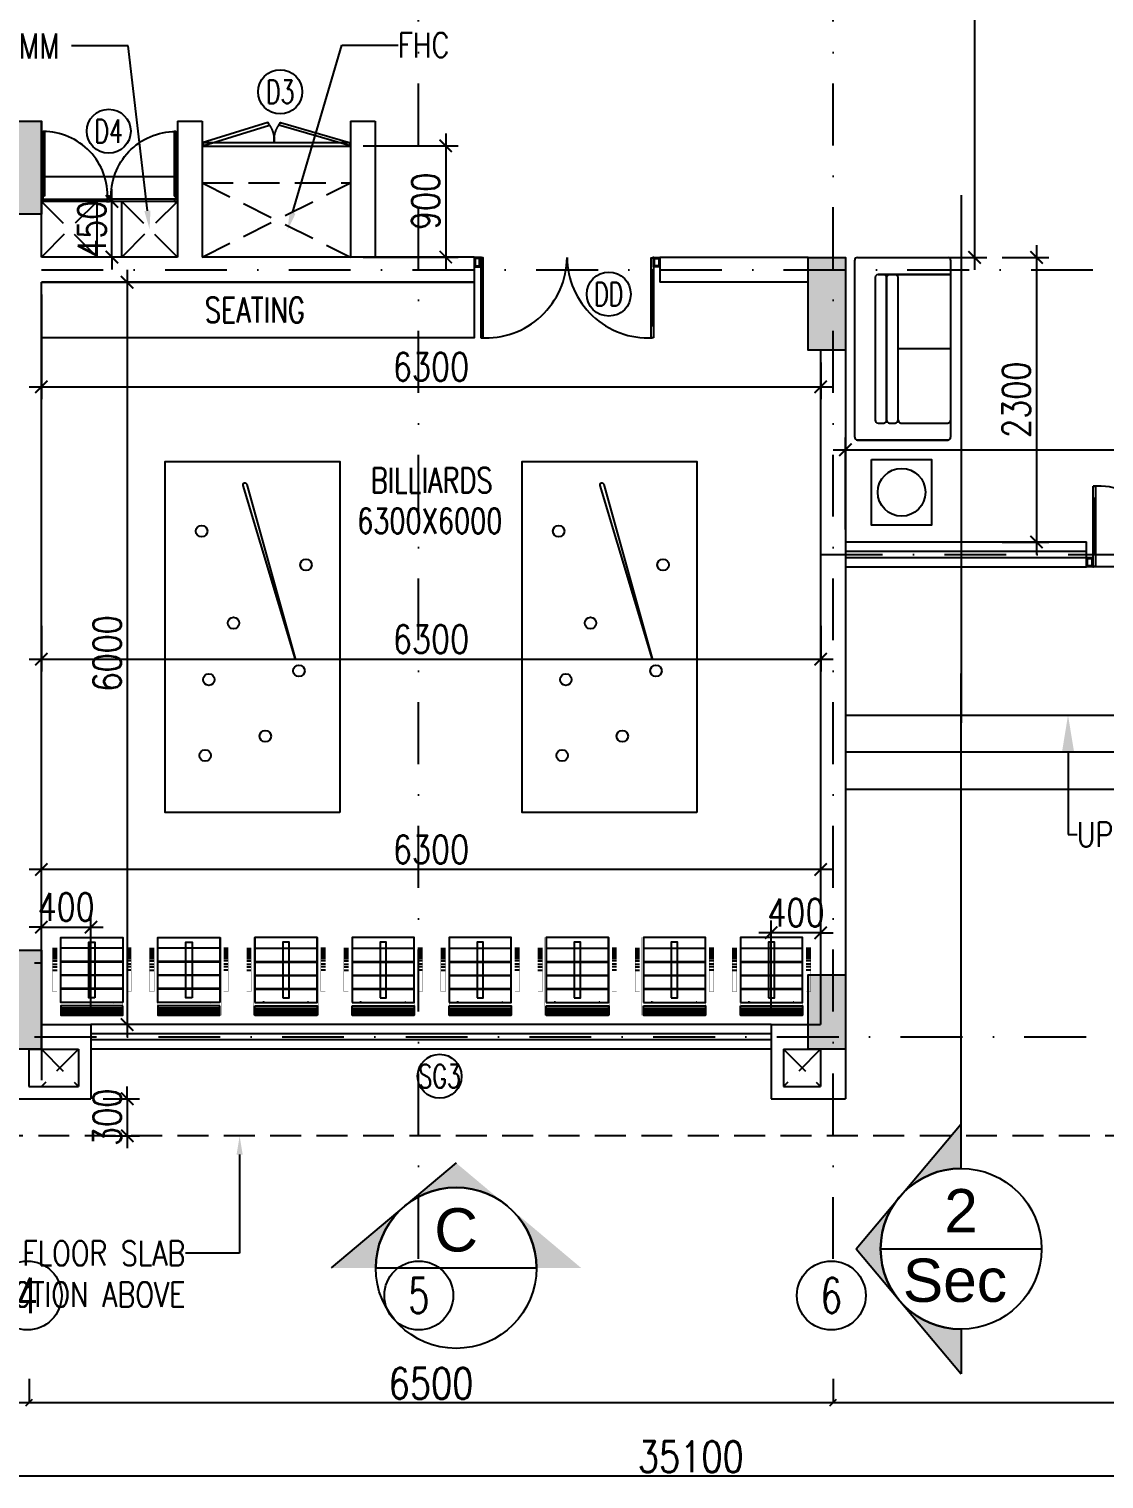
# Model space of a CAD drawing. Extents: x -32840 to 422982, y 280745 to 888746.
# Drawn here: x 225991 to 234682, y 435207 to 446926 of the extents above; entities that cross this region are included whole.
import ezdxf
from ezdxf import colors
from ezdxf.entities.mleader import LeaderData, LeaderLine
from ezdxf.enums import TextEntityAlignment as Align
from ezdxf.math import Vec2, Vec3

# ---------------------------------------------------------------- set-up
doc = ezdxf.new("R2010")
doc.units = 0
doc.header["$LTSCALE"] = 1000
doc.header["$PDMODE"] = 3
for name, pattern in [('BLDG A9 to A3 - GROUND CORE-20190731$0$HIDDEN', [9.525, 6.35, -3.175]), ('CONTINOUS', [0]), ('DASHDOT', [1, 0.5, -0.25, 0, -0.25]), ('HIDDEN', [0.375, 0.25, -0.125]), ('HIDDEN2', [0.1875, 0.125, -0.0625])]:
    doc.linetypes.add(name, pattern=pattern)
doc.layers.get('Defpoints').update_dxf_attribs({"linetype": 'HIDDEN'})
for name, color, linetype in [('A-Chejja', 5, 'HIDDEN'), ('a-dim', 3, 'Continuous'), ('A-DOOR', 1, 'Continuous'), ('A-duct', 1, 'Continuous'), ('A-Duct Above', 20, 'HIDDEN2'), ('A-FL-Drop', 3, 'Continuous'), ('A-GRID', 31, 'DASHDOT'), ('A-GRID NO', 40, 'CONTINOUS'), ('A-RD', 6, 'Continuous'), ('A-STAIR', 2, 'Continuous'), ('A-Tag LVl', 2, 'Continuous'), ('A-TAG-DW', 2, 'Continuous'), ('A-TXT', 6, 'Continuous'), ('A-WALL', 7, 'CONTINOUS'), ('a-win', 1, 'Continuous'), ('BLDG A9 to A3 - GROUND CORE-20190731$0$A-DOOR', 8, 'Continuous'), ('BLDG A9 to A3 - GROUND CORE-20190731$0$A-RSP ELEVATION', 8, 'Continuous'), ('DOOR', 8, 'Continuous'), ('FURN', 11, 'Continuous'), ('S-RCWALL', 10, 'Continuous'), ('S-RCWALL HATCH', 165, 'Continuous')]:
    doc.layers.add(name, color=color, linetype=linetype)
doc.layers.add('A-Dim grid', color=3, linetype='Continuous', transparency=0.5)
doc.layers.add('A-FUR', color=33, linetype='Continuous', plot=False, transparency=0.5)
doc.styles.add('Arial', font='arial.ttf')
doc.styles.add('ROMANS', font='romans.shx', dxfattribs={"width": 0.8})
doc.dimstyles.new('A-Dim Grid', dxfattribs={"dimscale": 100, "dimtxt": 2.5, "dimasz": 0.5, "dimexe": 0, "dimexo": 0, "dimgap": 0.3, "dimtad": 1, "dimdec": 0, "dimlfac": -0.01, "dimzin": 3, "dimdsep": 46, "dimtxsty": 'ROMANS', "dimblk": 'OBLIQUE', "dimcen": 5, "dimclrd": 256, "dimclre": 8, "dimclrt": 4, "dimadec": 0, "dimazin": 0, "dimtfac": 1, "dimtdec": 0, "dimtix": 1, "dimtmove": 1, "dimatfit": 3, "dimfxl": 1, "dimfrac": 2, "dimtolj": 1, "dimtzin": 3, "dimlwd": -1, "dimarcsym": 0})
doc.dimstyles.new('dim-1', dxfattribs={"dimscale": 100, "dimtxt": 2.25, "dimasz": 1, "dimexe": 1, "dimexo": 1, "dimgap": 0.5, "dimtad": 1, "dimdec": 0, "dimzin": 3, "dimdsep": 46, "dimtxsty": 'ROMANS', "dimblk": 'ARCHTICK', "dimcen": 0.0625, "dimdle": 1, "dimclrd": 256, "dimclre": 256, "dimclrt": 6, "dimadec": 0, "dimazin": 0, "dimtfac": 1, "dimtdec": 0, "dimtix": 1, "dimtmove": 1, "dimatfit": 3, "dimfxl": 1, "dimfrac": 2, "dimtolj": 1, "dimtzin": 3, "dimarcsym": 0})

# ---------------------------------------------------------------- blocks, each defined once
blk = doc.blocks.new('A$C8ed856d9')
at = {"layer": 'FURN'}
blk.add_lwpolyline([(0, 0), (0, 1414), (2836, 1414), (2836, 0)], close=True, dxfattribs=at)
at = {"layer": 'FURN', "elevation": 0}
blk.add_lwpolyline([(2652, 753), (1245, 361), (2644, 783, -1.021794), (2653, 753)], format="xyb", dxfattribs=at)
at = {"layer": 'FURN'}
for centre in [(460, 1089), (1074, 1060), (2274, 1118), (1531, 860), (617, 603), (1145, 331), (2002, 274)]:
    blk.add_circle(centre, 46.5, dxfattribs=at)
blk = doc.blocks.new('RD')
at = {"style": 'ROMANS', "width": 0.75}
for tag, p in [('RT', (10.24, 14.08)), ('SZ', (10.24, 2.74))]:
    blk.add_attdef(tag, text='', height=9, dxfattribs=at).set_placement(p, align=Align.CENTER)
blk = doc.blocks.new('A$C3a6e2320')
at = {"layer": 'FURN'}
for p, q in [((570, 628), (68, 628)), ((570, 626), (68, 626)), ((570, 623), (68, 623)), ((570, 616), (68, 616)), ((570, 605), (68, 605)), ((570, 589), (68, 589)), ((570, 572), (68, 572)), ((570, 419), (68, 419)), ((570, 414), (68, 414)), ((1, 266), (38, 266)), ((1, 238), (38, 238)), ((570, 310), (68, 310)), ((570, 305), (68, 305)), ((637, 266), (600, 266)), ((637, 238), (600, 238)), ((1, 217), (38, 217)), ((1, 191), (38, 191)), ((1, 171), (38, 171)), ((1, 155), (38, 155)), ((1, 140), (38, 140)), ((1, 125), (38, 125)), ((570, 200), (68, 200)), ((570, 195), (68, 195)), ((637, 217), (600, 217)), ((637, 191), (600, 191)), ((637, 171), (600, 171)), ((637, 155), (600, 155)), ((637, 140), (600, 140)), ((637, 125), (600, 125)), ((1, 114), (38, 114)), ((1, 106), (38, 106)), ((1, 99), (38, 99)), ((1, 95), (38, 95)), ((1, 92), (38, 92)), ((1, 90), (38, 90)), ((637, 114), (600, 114)), ((637, 106), (600, 106)), ((637, 99), (600, 99)), ((637, 95), (600, 95)), ((637, 92), (600, 92)), ((637, 90), (600, 90))]:
    blk.add_line(p, q, dxfattribs=at)
for points, const_width in [([(56, 1), (68, 1), (68, 630), (56, 630)], 1), ([(582, 1), (582, 630), (570, 630), (570, 1)], 1), ([(1, 88), (38, 88), (38, 438), (1, 438)], 1.5), ([(38, 413), (56, 413), (56, 401), (38, 401)], 0.5), ([(600, 413), (582, 413), (582, 401), (600, 401)], 0.5), ([(637, 88), (600, 88), (600, 438), (637, 438)], 1.5), ([(38, 113), (56, 113), (56, 126), (38, 126)], 0.5), ([(600, 113), (582, 113), (582, 126), (600, 126)], 0.5)]:
    blk.add_lwpolyline(points, close=True, dxfattribs=dict(at, const_width=const_width))
for points in [[(570, 555), (68, 555), (68, 630), (570, 630)], [(570, 526), (68, 526), (68, 1), (570, 1)], [(344, 488), (294, 488), (294, 38), (344, 38)]]:
    blk.add_lwpolyline(points, close=True, dxfattribs=at)
for points in [[(138, 525, -0.015936), (144, 526)], [(494, 526, -0.007067), (507, 525)]]:
    blk.add_lwpolyline(points, format="xyb", dxfattribs=at)
blk.add_lwpolyline([(570, 89), (68, 89)], dxfattribs=at)
blk = doc.blocks.new('1500 DOUBLE GLAZING')
for p, q in [((71, 550), (52, 550)), ((1429, 550), (1448, 550)), ((52, 102), (71, 102)), ((1448, 102), (1429, 102))]:
    blk.add_line(p, q)
at = {"color": 8}
for p, q in [((61, 102), (61, 550)), ((1438, 102), (1438, 550))]:
    blk.add_line(p, q, dxfattribs=at)
for points in [[(52, 650), (71, 650), (71, 2), (52, 2)], [(1448, 650), (1429, 650), (1429, 2), (1448, 2)], [(0, 75), (50, 75), (50, 0), (0, 0)], [(8, 67), (42, 67), (42, 8), (8, 8)], [(1500, 75), (1450, 75), (1450, 0), (1500, 0)], [(1492, 67), (1458, 67), (1458, 8), (1492, 8)]]:
    blk.add_lwpolyline(points, close=True)
for centre in [(52, 0), (1448, 0)]:
    blk.add_circle(centre, 2.5)
for centre, radius, start, end in [((92, -7), 658, 0.6017, 93.477), ((1407, -6), 657, 87.2266, 179.4782)]:
    blk.add_arc(centre, radius, start, end, dxfattribs=at)
at = {"layer": 'A-FL-Drop'}
blk.add_line((1500, 0), (0, 0), dxfattribs=at)
blk = doc.blocks.new('A$C2213c290')
for p, q in [((103, 698), (103, 679)), ((550, 679), (550, 698)), ((103, -698), (103, -679)), ((550, -679), (550, -698))]:
    blk.add_line(p, q)
at = {"color": 8}
for p, q in [((103, 689), (550, 689)), ((103, -689), (550, -689))]:
    blk.add_line(p, q, dxfattribs=at)
for points in [[(75, 750), (75, 700), (0, 700), (0, 750)], [(67, 742), (67, 708), (8, 708), (8, 742)], [(650, 698), (650, 679), (3, 679), (3, 698)], [(75, -750), (75, -700), (0, -700), (0, -750)], [(650, -698), (650, -679), (3, -679), (3, -698)], [(67, -742), (67, -708), (8, -708), (8, -742)]]:
    blk.add_lwpolyline(points, close=True)
for centre in [(0, 698), (0, -697)]:
    blk.add_circle(centre, 2.5)
for centre, radius, start, end in [((-6, 657), 657, 270.5218, 2.7734), ((-7, -658), 658, 356.523, 89.3983)]:
    blk.add_arc(centre, radius, start, end, dxfattribs=at)
blk = doc.blocks.new('TAG-DOOR-WINOW')
blk.add_circle((0, 0), 2.37)
at = {"color": 6, "style": 'ROMANS', "width": 0.7}
blk.add_attdef('DW', text='', height=2.5, dxfattribs=at).set_placement((0, 0), align=Align.MIDDLE_CENTER)
blk = doc.blocks.new('TAG-SEC')
blk.add_line((-6.5, 0), (6.5, 0))
blk.add_circle((0, 0), 6.5)
at = {"color": 6, "style": 'Arial'}
blk.add_attdef('88', text='', height=3.5, dxfattribs=at).set_placement((0, 3.08), align=Align.MIDDLE_CENTER)
at = {"color": 6, "style": 'ROMANS', "width": 0.708488}
blk.add_attdef('X8-X-8888', text='', height=1.75, dxfattribs=at).set_placement((-5.58, -2.55), (5.58, -2.55), align=Align.FIT)
blk = doc.blocks.new('TAG-SEC-ARROW')
h = blk.add_hatch(color=256)
h.paths.add_polyline_path([(-10.11, 0), (-6.5, 0, -0.2206), (-4.2, 4.96)])
h.paths.add_polyline_path([(0, 8.49), (-4.16, 5, -0.175251), (0, 6.5, -0.175251), (4.16, 5)])
h.paths.add_polyline_path([(4.2, 4.96, -0.2206), (6.5, 0), (10.11, 0)])
for p, q in [((0, 8.49), (-10.11, 0)), ((0, 8.49), (10.11, 0)), ((-6.5, 0), (-10.11, 0)), ((6.5, 0), (46.5, 0))]:
    blk.add_line(p, q)
blk.add_arc((0, 0), 6.5, 0, 180)
blk = doc.blocks.new('A$Ce1edbb18')
at = {"layer": 'A-Tag LVl'}
h = blk.add_hatch(color=256, dxfattribs=at)
h.paths.add_polyline_path([(14742, -15568), (15103, -15568, -0.2206), (15333, -15071)])
h.paths.add_polyline_path([(15753, -14719), (15337, -15068, -0.175251), (15753, -14918, -0.175251), (16169, -15068)])
h.paths.add_polyline_path([(16173, -15071, -0.2206), (16403, -15568), (16764, -15568)])
blk.add_line((15753, -14719), (14742, -15568), dxfattribs=at)
blk.add_arc((15753, -15568), 650, 0, 180, dxfattribs=at)
at = {"layer": 'A-Tag LVl', "xscale": 100.0000000000005, "yscale": 100.0000000000005, "zscale": 100.0000000000005, "rotation": 90}
blk.add_blockref('TAG-SEC-ARROW', (19835, -15413), dxfattribs=at)
at = {"layer": 'A-Tag LVl'}
ref = blk.add_blockref('TAG-SEC', (19835, -15413), dxfattribs=dict(at, xscale=100, yscale=100, zscale=100))
ref.add_attrib('88', '2', dxfattribs={"layer": '0', "color": 6, "height": 350, "style": 'Arial'}).set_placement((19835, -15105), align=Align.MIDDLE_CENTER)
ref.add_attrib('X8-X-8888', 'Sec', dxfattribs={"layer": '0', "color": 6, "height": 350, "rotation": 360, "style": 'Arial'}).set_placement((19786, -15667), align=Align.MIDDLE_CENTER)
at = {"layer": 'A-Tag LVl', "xscale": 100, "yscale": 100, "zscale": 100}
blk.add_blockref('TAG-SEC', (15753, -15568), dxfattribs=at).add_auto_attribs({'88': 'C'})
blk = doc.blocks.new('_ArchTick')
at = {"color": 0, "linetype": 'ByBlock', "const_width": 0.15}
blk.add_lwpolyline([(-0.5, -0.5), (0.5, 0.5)], dxfattribs=at)
blk = doc.blocks.new('*D2494')
at = {"layer": 'a-dim', "lineweight": -2, "transparency": 16777216}
for p, q in [((234136, 445180), (234136, 442680)), ((233858, 445080), (234236, 445080)), ((233858, 442780), (234236, 442780))]:
    blk.add_line(p, q, dxfattribs=at)
at = {"layer": 'Defpoints', "color": 0, "transparency": 16777216}
for p in [(233758, 445080), (233758, 442780), (234136, 442780)]:
    blk.add_point(p, dxfattribs=at)
at = {"layer": 'a-dim', "lineweight": -2, "transparency": 16777216, "xscale": 100, "yscale": 100, "zscale": 100}
for p, rotation in [((234136, 445080), 90), ((234136, 442780), 270)]:
    blk.add_blockref('_ArchTick', p, dxfattribs=dict(at, rotation=rotation))
at = {"layer": 'a-dim', "color": 6, "transparency": 16777216, "insert": (233973, 443930), "char_height": 225, "attachment_point": 5, "rotation": 90, "style": 'ROMANS'}
blk.add_mtext('\\A1;2300', dxfattribs=at)
blk = doc.blocks.new('*D2495')
at = {"layer": 'a-dim', "lineweight": -2, "transparency": 16777216}
for p, q in [((232591, 442880), (232591, 443626)), ((238391, 442880), (238391, 443626)), ((232491, 443526), (238491, 443526))]:
    blk.add_line(p, q, dxfattribs=at)
at = {"layer": 'Defpoints', "color": 0, "transparency": 16777216}
for p in [(238391, 443526), (232591, 442780), (238391, 442780)]:
    blk.add_point(p, dxfattribs=at)
at = {"layer": 'a-dim', "lineweight": -2, "transparency": 16777216, "xscale": 100, "yscale": 100, "zscale": 100, "rotation": 180}
blk.add_blockref('_ArchTick', (232591, 443526), dxfattribs=at)
at = {"layer": 'a-dim', "lineweight": -2, "transparency": 16777216, "xscale": 100, "yscale": 100, "zscale": 100}
blk.add_blockref('_ArchTick', (238391, 443526), dxfattribs=at)
at = {"layer": 'a-dim', "color": 6, "transparency": 16777216, "insert": (235491, 443688), "char_height": 225, "attachment_point": 5, "style": 'ROMANS'}
blk.add_mtext('\\A1;5800', dxfattribs=at)
blk = doc.blocks.new('*D2497')
at = {"layer": 'a-dim', "lineweight": -2, "transparency": 16777216}
for p, q in [((232641, 450980), (233735, 450980)), ((233635, 451080), (233635, 444980)), ((232691, 445080), (233735, 445080))]:
    blk.add_line(p, q, dxfattribs=at)
at = {"layer": 'Defpoints', "color": 0, "transparency": 16777216}
for p in [(232541, 450980), (232591, 445080), (233635, 445080)]:
    blk.add_point(p, dxfattribs=at)
at = {"layer": 'a-dim', "lineweight": -2, "transparency": 16777216, "xscale": 100, "yscale": 100, "zscale": 100}
for p, rotation in [((233635, 450980), 90), ((233635, 445080), 270)]:
    blk.add_blockref('_ArchTick', p, dxfattribs=dict(at, rotation=rotation))
at = {"layer": 'a-dim', "color": 6, "transparency": 16777216, "insert": (233472, 448030), "char_height": 225, "attachment_point": 5, "rotation": 90, "style": 'ROMANS'}
blk.add_mtext('\\A1;5900', dxfattribs=at)
blk = doc.blocks.new('*D2498')
at = {"layer": 'a-dim', "lineweight": -2, "transparency": 16777216}
for p, q in [((227346, 444880), (226684, 444880)), ((226784, 444980), (226784, 438780)), ((230146, 438880), (226684, 438880))]:
    blk.add_line(p, q, dxfattribs=at)
at = {"layer": 'Defpoints', "color": 0, "transparency": 16777216}
for p in [(227446, 444880), (226784, 438880), (230246, 438880)]:
    blk.add_point(p, dxfattribs=at)
at = {"layer": 'a-dim', "lineweight": -2, "transparency": 16777216, "xscale": 100, "yscale": 100, "zscale": 100}
for p, rotation in [((226784, 444880), 90), ((226784, 438880), 270)]:
    blk.add_blockref('_ArchTick', p, dxfattribs=dict(at, rotation=rotation))
at = {"layer": 'a-dim', "color": 6, "transparency": 16777216, "insert": (226622, 441880), "char_height": 225, "attachment_point": 5, "rotation": 90, "style": 'ROMANS'}
blk.add_mtext('\\A1;6000', dxfattribs=at)
blk = doc.blocks.new('*D2499')
at = {"layer": 'a-dim', "lineweight": -2, "transparency": 16777216}
for p, q in [((226091, 438980), (226091, 440233)), ((232391, 438980), (232391, 440233)), ((232491, 440133), (225991, 440133))]:
    blk.add_line(p, q, dxfattribs=at)
at = {"layer": 'Defpoints', "color": 0, "transparency": 16777216}
for p in [(226091, 440133), (226091, 438880), (232391, 438880)]:
    blk.add_point(p, dxfattribs=at)
at = {"layer": 'a-dim', "lineweight": -2, "transparency": 16777216, "xscale": 100, "yscale": 100, "zscale": 100, "rotation": 180}
blk.add_blockref('_ArchTick', (226091, 440133), dxfattribs=at)
at = {"layer": 'a-dim', "lineweight": -2, "transparency": 16777216, "xscale": 100, "yscale": 100, "zscale": 100}
blk.add_blockref('_ArchTick', (232391, 440133), dxfattribs=at)
at = {"layer": 'a-dim', "color": 6, "transparency": 16777216, "insert": (229241, 440295), "char_height": 225, "attachment_point": 5, "style": 'ROMANS'}
blk.add_mtext('\\A1;6300', dxfattribs=at)
blk = doc.blocks.new('*D2500')
at = {"layer": 'a-dim', "lineweight": -2, "transparency": 16777216}
for p, q in [((226091, 438980), (226091, 439767)), ((226491, 438980), (226491, 439767)), ((226091, 439667), (225991, 439667)), ((226091, 439667), (226491, 439667)), ((226491, 439667), (226591, 439667))]:
    blk.add_line(p, q, dxfattribs=at)
at = {"layer": 'Defpoints', "color": 0, "transparency": 16777216}
for p in [(226491, 439667), (226091, 438880), (226491, 438880)]:
    blk.add_point(p, dxfattribs=at)
at = {"layer": 'a-dim', "lineweight": -2, "transparency": 16777216, "xscale": 100, "yscale": 100, "zscale": 100}
blk.add_blockref('_ArchTick', (226091, 439667), dxfattribs=at)
at = {"layer": 'a-dim', "lineweight": -2, "transparency": 16777216, "xscale": 100, "yscale": 100, "zscale": 100, "rotation": 180}
blk.add_blockref('_ArchTick', (226491, 439667), dxfattribs=at)
at = {"layer": 'a-dim', "color": 6, "transparency": 16777216, "insert": (226291, 439830), "char_height": 225, "attachment_point": 5, "style": 'ROMANS'}
blk.add_mtext('\\A1;400', dxfattribs=at)
blk = doc.blocks.new('*D2501')
at = {"layer": 'a-dim', "lineweight": -2, "transparency": 16777216}
for p, q in [((231991, 439622), (231891, 439622)), ((231991, 438980), (231991, 439722)), ((232391, 439622), (231991, 439622)), ((232391, 438980), (232391, 439722)), ((232391, 439622), (232491, 439622))]:
    blk.add_line(p, q, dxfattribs=at)
at = {"layer": 'Defpoints', "color": 0, "transparency": 16777216}
for p in [(231991, 439622), (231991, 438880), (232391, 438880)]:
    blk.add_point(p, dxfattribs=at)
at = {"layer": 'a-dim', "lineweight": -2, "transparency": 16777216, "xscale": 100, "yscale": 100, "zscale": 100}
blk.add_blockref('_ArchTick', (231991, 439622), dxfattribs=at)
at = {"layer": 'a-dim', "lineweight": -2, "transparency": 16777216, "xscale": 100, "yscale": 100, "zscale": 100, "rotation": 180}
blk.add_blockref('_ArchTick', (232391, 439622), dxfattribs=at)
at = {"layer": 'a-dim', "color": 6, "transparency": 16777216, "insert": (232191, 439784), "char_height": 225, "attachment_point": 5, "style": 'ROMANS'}
blk.add_mtext('\\A1;400', dxfattribs=at)
blk = doc.blocks.new('*D2516')
at = {"layer": 'a-dim', "lineweight": -2, "transparency": 16777216}
for p, q in [((226091, 444780), (226091, 443934)), ((232391, 444230), (232391, 443934)), ((225991, 444034), (232491, 444034))]:
    blk.add_line(p, q, dxfattribs=at)
at = {"layer": 'Defpoints', "color": 0, "transparency": 16777216}
for p in [(226091, 444880), (232391, 444330), (232391, 444034)]:
    blk.add_point(p, dxfattribs=at)
at = {"layer": 'a-dim', "lineweight": -2, "transparency": 16777216, "xscale": 100, "yscale": 100, "zscale": 100, "rotation": 180}
blk.add_blockref('_ArchTick', (226091, 444034), dxfattribs=at)
at = {"layer": 'a-dim', "lineweight": -2, "transparency": 16777216, "xscale": 100, "yscale": 100, "zscale": 100}
blk.add_blockref('_ArchTick', (232391, 444034), dxfattribs=at)
at = {"layer": 'a-dim', "color": 6, "transparency": 16777216, "insert": (229241, 444196), "char_height": 225, "attachment_point": 5, "style": 'ROMANS'}
blk.add_mtext('\\A1;6300', dxfattribs=at)
blk = doc.blocks.new('sofa')
for p, q in [((-0.72, -0.715), (-0.72, 0.715)), ((-0.697, 0.739), (0.032, 0.739)), ((-0.697, 0.739), (0.037, 0.739)), ((0.055, 0.715), (0.055, -0.715)), ((0.055, 0.715), (0.055, 0.6)), ((0.055, 0.6), (-0.531, 0.6)), ((-0.531, 0.6), (0.055, 0.6)), ((-0.485, 0.6), (-0.531, 0.6)), ((-0.393, 0.6), (-0.439, 0.6)), ((-0.554, 0.577), (-0.554, -0.577)), ((-0.554, 0.577), (-0.554, -0.577)), ((-0.462, -0.577), (-0.462, 0.577)), ((-0.462, 0.577), (-0.462, -0.577)), ((-0.369, -0.577), (-0.369, 0.577)), ((0.055, 0), (-0.369, 0)), ((0.055, -0.577), (0.055, -0.715)), ((-0.531, -0.6), (-0.485, -0.6)), ((-0.531, -0.6), (-0.485, -0.6)), ((-0.439, -0.6), (-0.393, -0.6)), ((-0.439, -0.6), (-0.393, -0.6)), ((-0.346, -0.6), (0.032, -0.6)), ((0.032, -0.739), (-0.697, -0.739)), ((-0.697, -0.739), (0.032, -0.739))]:
    blk.add_line(p, q)
for centre, start, end in [((-0.697, 0.715), 90, 180), ((0.032, 0.715), 360, 90), ((-0.531, 0.577), 90, 180), ((-0.531, 0.577), 90, 180), ((-0.485, 0.577), 360, 90), ((-0.439, 0.577), 90, 180), ((-0.393, 0.577), 360, 90), ((-0.531, -0.577), 180, 270), ((-0.531, -0.577), 180, 270), ((-0.485, -0.577), 270, 360), ((-0.485, -0.577), 270, 360), ((-0.439, -0.577), 180, 270), ((-0.439, -0.577), 180, 270), ((-0.393, -0.577), 270, 360), ((-0.393, -0.577), 270, 360), ((-0.346, -0.577), 180, 270), ((0.032, -0.577), 270, 360), ((-0.697, -0.715), 180, 270), ((0.032, -0.715), 270, 360)]:
    blk.add_arc(centre, 0.0231, start, end)
blk = doc.blocks.new('900 SINGLE 1')
for points in [[(43, 71), (23, 71), (23, 924), (43, 924)], [(37, 29), (37, 0), (0, 0), (0, 71), (19, 71), (19, 29)], [(863, 29), (863, 0), (900, 0), (900, 71), (881, 71), (881, 29)]]:
    blk.add_lwpolyline(points, close=True)
at = {"color": 8}
blk.add_arc((23, 71), 854, 357.1964, 90, dxfattribs=at)
at = {"layer": 'A-FL-Drop'}
blk.add_line((19, 29), (881, 29), dxfattribs=at)
blk = doc.blocks.new('*D2674')
at = {"layer": 'a-dim', "lineweight": -2, "transparency": 16777216}
for p, q in [((226661, 445533), (226661, 445633)), ((227091, 445533), (226561, 445533)), ((226661, 445083), (226661, 445533)), ((227091, 445083), (226561, 445083)), ((226661, 445083), (226661, 444983))]:
    blk.add_line(p, q, dxfattribs=at)
at = {"layer": 'Defpoints', "color": 0, "transparency": 16777216}
for p in [(226661, 445533), (227191, 445533), (227191, 445083)]:
    blk.add_point(p, dxfattribs=at)
at = {"layer": 'a-dim', "lineweight": -2, "transparency": 16777216, "xscale": 100, "yscale": 100, "zscale": 100}
for p, rotation in [((226661, 445533), 270), ((226661, 445083), 90)]:
    blk.add_blockref('_ArchTick', p, dxfattribs=dict(at, rotation=rotation))
at = {"layer": 'a-dim', "color": 6, "transparency": 16777216, "insert": (226499, 445308), "char_height": 225, "attachment_point": 5, "rotation": 90, "style": 'ROMANS'}
blk.add_mtext('\\A1;450', dxfattribs=at)
blk = doc.blocks.new('_Oblique')
at = {"color": 0, "linetype": 'ByBlock', "lineweight": -2}
blk.add_line((-0.5, -0.5), (0.5, 0.5), dxfattribs=at)
at = {"color": 0, "linetype": 'ByBlock'}
blk.add_line((-0.5, -0.5), (0.5, 0.5), dxfattribs=at)
blk = doc.blocks.new('*D2660')
at = {"layer": 'A-Dim grid', "color": 8, "lineweight": -2, "transparency": 16777216}
for p, q in [((222791, 436016), (222791, 435824)), ((225991, 436016), (225991, 435824))]:
    blk.add_line(p, q, dxfattribs=at)
at = {"layer": 'A-Dim grid', "transparency": 16777216}
blk.add_line((222791, 435824), (225991, 435824), dxfattribs=at)
at = {"layer": 'Defpoints', "color": 0, "transparency": 16777216}
for p in [(222791, 436016), (225991, 436016), (225991, 435824)]:
    blk.add_point(p, dxfattribs=at)
at = {"layer": 'A-Dim grid', "transparency": 16777216, "xscale": 50, "yscale": 50, "zscale": 50, "rotation": 180}
blk.add_blockref('_Oblique', (222791, 435824), dxfattribs=at)
at = {"layer": 'A-Dim grid', "transparency": 16777216, "xscale": 50, "yscale": 50, "zscale": 50}
blk.add_blockref('_Oblique', (225991, 435824), dxfattribs=at)
at = {"layer": 'A-Dim grid', "color": 4, "transparency": 16777216, "insert": (224391, 435979), "char_height": 250, "attachment_point": 5, "style": 'ROMANS'}
blk.add_mtext('\\A1;3200', dxfattribs=at)
blk = doc.blocks.new('*D2661')
at = {"layer": 'A-Dim grid', "color": 8, "lineweight": -2, "transparency": 16777216}
for p, q in [((225991, 436016), (225991, 435824)), ((232491, 436016), (232491, 435824))]:
    blk.add_line(p, q, dxfattribs=at)
at = {"layer": 'A-Dim grid', "transparency": 16777216}
blk.add_line((225991, 435824), (232491, 435824), dxfattribs=at)
at = {"layer": 'Defpoints', "color": 0, "transparency": 16777216}
for p in [(225991, 436016), (232491, 436016), (232491, 435824)]:
    blk.add_point(p, dxfattribs=at)
at = {"layer": 'A-Dim grid', "transparency": 16777216, "xscale": 50, "yscale": 50, "zscale": 50, "rotation": 180}
blk.add_blockref('_Oblique', (225991, 435824), dxfattribs=at)
at = {"layer": 'A-Dim grid', "transparency": 16777216, "xscale": 50, "yscale": 50, "zscale": 50}
blk.add_blockref('_Oblique', (232491, 435824), dxfattribs=at)
at = {"layer": 'A-Dim grid', "color": 4, "transparency": 16777216, "insert": (229241, 435979), "char_height": 250, "attachment_point": 5, "style": 'ROMANS'}
blk.add_mtext('\\A1;6500', dxfattribs=at)
blk = doc.blocks.new('*D2662')
at = {"layer": 'A-Dim grid', "color": 8, "lineweight": -2, "transparency": 16777216}
for p, q in [((232491, 436016), (232491, 435824)), ((238491, 436016), (238491, 435824))]:
    blk.add_line(p, q, dxfattribs=at)
at = {"layer": 'A-Dim grid', "transparency": 16777216}
blk.add_line((232491, 435824), (238491, 435824), dxfattribs=at)
at = {"layer": 'Defpoints', "color": 0, "transparency": 16777216}
for p in [(232491, 436016), (238491, 436016), (238491, 435824)]:
    blk.add_point(p, dxfattribs=at)
at = {"layer": 'A-Dim grid', "transparency": 16777216, "xscale": 50, "yscale": 50, "zscale": 50, "rotation": 180}
blk.add_blockref('_Oblique', (232491, 435824), dxfattribs=at)
at = {"layer": 'A-Dim grid', "transparency": 16777216, "xscale": 50, "yscale": 50, "zscale": 50}
blk.add_blockref('_Oblique', (238491, 435824), dxfattribs=at)
at = {"layer": 'A-Dim grid', "color": 4, "transparency": 16777216, "insert": (235491, 435979), "char_height": 250, "attachment_point": 5, "style": 'ROMANS'}
blk.add_mtext('\\A1;6000', dxfattribs=at)
blk = doc.blocks.new('*D2664')
at = {"layer": 'A-Dim grid', "color": 8, "lineweight": -2, "transparency": 16777216}
for p, q in [((213791, 435896), (213791, 435232)), ((248891, 435896), (248891, 435232))]:
    blk.add_line(p, q, dxfattribs=at)
at = {"layer": 'A-Dim grid', "transparency": 16777216}
blk.add_line((213791, 435232), (248891, 435232), dxfattribs=at)
at = {"layer": 'Defpoints', "color": 0, "transparency": 16777216}
for p in [(213791, 435896), (248891, 435896), (248891, 435232)]:
    blk.add_point(p, dxfattribs=at)
at = {"layer": 'A-Dim grid', "transparency": 16777216, "xscale": 50, "yscale": 50, "zscale": 50, "rotation": 180}
blk.add_blockref('_Oblique', (213791, 435232), dxfattribs=at)
at = {"layer": 'A-Dim grid', "transparency": 16777216, "xscale": 50, "yscale": 50, "zscale": 50}
blk.add_blockref('_Oblique', (248891, 435232), dxfattribs=at)
at = {"layer": 'A-Dim grid', "color": 4, "transparency": 16777216, "insert": (231341, 435387), "char_height": 250, "attachment_point": 5, "style": 'ROMANS'}
blk.add_mtext('\\A1;35100', dxfattribs=at)
blk = doc.blocks.new('*D2671')
at = {"layer": 'a-dim', "lineweight": -2, "transparency": 16777216}
for p, q in [((229360, 446082), (229360, 444983)), ((228691, 445982), (229460, 445982)), ((228691, 445083), (229460, 445083))]:
    blk.add_line(p, q, dxfattribs=at)
at = {"layer": 'Defpoints', "color": 0, "transparency": 16777216}
for p in [(228591, 445982), (228591, 445083), (229360, 445083)]:
    blk.add_point(p, dxfattribs=at)
at = {"layer": 'a-dim', "lineweight": -2, "transparency": 16777216, "xscale": 100, "yscale": 100, "zscale": 100}
for p, rotation in [((229360, 445982), 90), ((229360, 445083), 270)]:
    blk.add_blockref('_ArchTick', p, dxfattribs=dict(at, rotation=rotation))
at = {"layer": 'a-dim', "color": 6, "transparency": 16777216, "insert": (229198, 445533), "char_height": 225, "attachment_point": 5, "rotation": 90, "style": 'ROMANS'}
blk.add_mtext('\\A1;900', dxfattribs=at)
blk = doc.blocks.new('*D2722')
at = {"layer": 'a-dim', "lineweight": -2, "transparency": 16777216}
for p, q in [((226785, 438280), (226785, 438380)), ((226591, 438280), (226885, 438280)), ((226785, 438280), (226785, 437980)), ((226591, 437980), (226885, 437980)), ((226785, 437980), (226785, 437880))]:
    blk.add_line(p, q, dxfattribs=at)
at = {"layer": 'Defpoints', "color": 0, "transparency": 16777216}
for p in [(226491, 438280), (226491, 437980), (226785, 437980)]:
    blk.add_point(p, dxfattribs=at)
at = {"layer": 'a-dim', "lineweight": -2, "transparency": 16777216, "xscale": 100, "yscale": 100, "zscale": 100}
for p, rotation in [((226785, 438280), 270), ((226785, 437980), 90)]:
    blk.add_blockref('_ArchTick', p, dxfattribs=dict(at, rotation=rotation))
at = {"layer": 'a-dim', "color": 6, "transparency": 16777216, "insert": (226622, 438130), "char_height": 225, "attachment_point": 5, "rotation": 90, "style": 'ROMANS'}
blk.add_mtext('\\A1;300', dxfattribs=at)
blk = doc.blocks.new('*D2429')
at = {"lineweight": -2, "transparency": 16777216}
for p, q in [((226091, 442102), (226091, 441733)), ((232391, 442102), (232391, 441733)), ((225991, 441833), (232491, 441833))]:
    blk.add_line(p, q, dxfattribs=at)
at = {"layer": 'Defpoints', "color": 0, "transparency": 16777216}
for p in [(226091, 442202), (232391, 442202), (232391, 441833)]:
    blk.add_point(p, dxfattribs=at)
at = {"lineweight": -2, "transparency": 16777216, "xscale": 100, "yscale": 100, "zscale": 100, "rotation": 180}
blk.add_blockref('_ArchTick', (226091, 441833), dxfattribs=at)
at = {"lineweight": -2, "transparency": 16777216, "xscale": 100, "yscale": 100, "zscale": 100}
blk.add_blockref('_ArchTick', (232391, 441833), dxfattribs=at)
at = {"color": 6, "transparency": 16777216, "insert": (229241, 441995), "char_height": 225, "attachment_point": 5, "style": 'ROMANS'}
blk.add_mtext('\\A1;6300', dxfattribs=at)
blk = doc.blocks.new('zw$4534')
at = {"layer": 'BLDG A9 to A3 - GROUND CORE-20190731$0$A-DOOR', "linetype": 'Continuous', "ltscale": 5}
for points in [[(-414.4, -17.4), (-405.9, -2.2), (-39, -117.1), (-47.5, -132.3)], [(414.4, -17.4), (405.9, -2.2), (14, -117.1), (22.5, -132.3)]]:
    blk.add_lwpolyline(points, close=True, dxfattribs=at)
at = {"layer": 'BLDG A9 to A3 - GROUND CORE-20190731$0$A-RSP ELEVATION', "linetype": 'BLDG A9 to A3 - GROUND CORE-20190731$0$HIDDEN', "ltscale": 0.2}
blk.add_lwpolyline([(-414.4, -17.4), (-414.4, 0), (414.4, 0), (414.4, -17.4)], close=True, dxfattribs=at)
for centre, start, end in [((-166.3, -29.9), 325.59083, 4.63959), ((141.3, -29.9), 175.36041, 214.40917)]:
    blk.add_arc(centre, 154.3, start, end, dxfattribs=at)
blk = doc.blocks.new('Tag-Stair-No')
blk.add_circle((0, 0), 1.369)
at = {"color": 6, "style": 'ROMANS', "width": 0.7}
blk.add_attdef('SN', text='', height=1.4, dxfattribs=at).set_placement((0, -0.003), align=Align.MIDDLE)
blk = doc.blocks.new('GR')
at = {"layer": 'A-GRID'}
for p, q in [((231718, 436985), (231718, 465812)), ((235068, 436985), (235068, 465812)), ((228668, 444980), (256876, 444980)), ((234968, 442680), (256876, 442680)), ((213612, 439380), (228668, 439380)), ((213612, 438780), (256876, 438780))]:
    blk.add_line(p, q, dxfattribs=at)
at = {"layer": 'A-GRID NO', "xscale": 203.2, "yscale": 203.2, "zscale": 203.2}
for p, values in [((228554, 436690), {'SN': '4'}), ((231719, 436690), {'SN': '5'}), ((235054, 436690), {'SN': '6'})]:
    blk.add_blockref('Tag-Stair-No', p, dxfattribs=at).add_auto_attribs(values)
blk = doc.blocks.new('A$C9cf7992f')
at = {"layer": 'S-RCWALL HATCH'}
for points in [[(12100, -6300), (12400, -6300), (12400, -7050), (12100, -7050)], [(18600, -7400), (18900, -7400), (18900, -8150), (18600, -8150)], [(12400, -13000), (12100, -13000), (12100, -13800), (12400, -13800)], [(18900, -13800), (18600, -13800), (18600, -13200), (18900, -13200)]]:
    blk.add_hatch(color=253, dxfattribs=at).paths.add_polyline_path(points)
at = {"layer": 'S-RCWALL'}
for points in [[(12100, -6300), (12400, -6300), (12400, -7050), (12100, -7050)], [(18600, -7400), (18900, -7400), (18900, -8150), (18600, -8150)], [(12100, -13000), (12400, -13000), (12400, -13800), (12100, -13800)], [(18900, -13800), (18600, -13800), (18600, -13200), (18900, -13200)]]:
    blk.add_lwpolyline(points, close=True, dxfattribs=at)

msp = doc.modelspace()

# ---------------------------------------------------------------- linework, layer by layer
at = {"layer": 'A-Chejja'}
msp.add_lwpolyline([(240191.3, 441280.4), (240191.3, 437980.4), (225490.6, 437980.4), (225490.6, 438180.4), (213690.6, 438180.4), (213690.6, 439430.4)], dxfattribs=at)
at = {"layer": 'A-duct', "ltscale": 2}
for p, q in [((227190.6, 445732.7), (226090.6, 445732.7)), ((227190.6, 445532.7), (226090.6, 445532.7)), ((226540.6, 445082.7), (226540.6, 445532.7)), ((226740.6, 445082.7), (226740.6, 445532.7))]:
    msp.add_line(p, q, dxfattribs=at)
at = {"layer": 'A-Duct Above', "ltscale": 2}
for p, q in [((227390.6, 445682.7), (228590.6, 445682.7)), ((227390.6, 445682.7), (228590.6, 445082.7)), ((227390.6, 445082.7), (228590.6, 445682.7)), ((226540.6, 445532.7), (226090.6, 445532.7)), ((226540.6, 445532.7), (226090.6, 445082.7)), ((226090.6, 445532.7), (226540.6, 445082.7)), ((227190.6, 445532.7), (226740.6, 445532.7)), ((226740.6, 445532.7), (227190.6, 445082.7)), ((227190.6, 445532.7), (226740.6, 445082.7)), ((226390.6, 438680.4), (226090.6, 438380.4)), ((226090.6, 438680.4), (226390.6, 438380.4)), ((226090.6, 438680.4), (226090.6, 438380.4)), ((232090.6, 438680.4), (232390.6, 438380.4)), ((232390.6, 438680.4), (232090.6, 438380.4))]:
    msp.add_line(p, q, dxfattribs=at)
at = {"layer": 'A-FUR'}
msp.add_lwpolyline([(226090.6, 444880.4), (229590.6, 444880.4), (229590.6, 444430.4), (226090.6, 444430.4)], close=True, dxfattribs=at)
at = {"layer": 'A-FUR', "linetype": 'Continuous'}
msp.add_lwpolyline([(232802.1, 443447.9), (233287.8, 443447.9), (233287.8, 442916), (232802.1, 442916)], close=True, dxfattribs=at)
msp.add_circle((233044.9, 443181.9), 192.9, dxfattribs=at)
at = {"layer": 'A-STAIR'}
for p, q in [((232590.6, 441380.4), (238591.3, 441380.4)), ((236490.5, 441080.4), (232590.6, 441080.4)), ((236490.5, 440780.4), (232590.6, 440780.4))]:
    msp.add_line(p, q, dxfattribs=at)
at = {"layer": 'A-Tag LVl', "ltscale": 25}
msp.add_line((233525.7, 445583.7), (233525.7, 441318.5), dxfattribs=at)
at = {"layer": 'A-WALL'}
for p, q in [((226090.6, 445082.7), (226090.6, 446180.4)), ((227190.6, 446180.4), (227190.6, 445082.7)), ((227190.6, 446180.4), (227390.6, 446180.4)), ((227390.6, 446180.4), (227390.6, 445082.7)), ((228590.6, 446180.4), (228590.6, 445082.7)), ((228590.6, 446180.4), (228790.6, 446180.4)), ((228790.6, 446180.4), (228790.6, 445082.7)), ((227390.6, 445980.4), (228590.6, 445980.4)), ((227190.6, 445082.7), (226090.6, 445082.7)), ((229590.6, 445082.7), (227390.6, 445082.7)), ((229590.6, 445082.7), (229590.6, 444880.4)), ((232290.6, 445080.4), (231090.6, 445080.4)), ((231090.6, 445080.4), (231090.6, 444880.4)), ((226090.6, 438680.4), (226090.6, 444880.4)), ((229590.6, 444880.4), (226090.6, 444880.4)), ((232290.6, 444880.4), (231090.6, 444880.4)), ((232390.6, 444330.4), (232390.6, 438880.4)), ((232590.6, 444330.4), (232590.6, 438280.4)), ((226090.6, 438880.4), (226490.6, 438880.4)), ((226490.6, 438880.4), (226490.6, 438280.4)), ((231990.6, 438880.4), (231990.6, 438280.4)), ((231990.6, 438880.4), (232390.6, 438880.4)), ((225990.6, 438680.4), (225990.6, 438380.4)), ((225990.6, 438680.4), (226090.6, 438680.4)), ((226090.6, 438680.4), (226390.6, 438680.4)), ((226390.6, 438680.4), (226390.6, 438380.4)), ((232090.6, 438680.4), (232090.6, 438380.4)), ((232090.6, 438680.4), (232390.6, 438680.4)), ((232390.6, 438680.4), (232390.6, 438380.4)), ((225990.6, 438380.4), (226390.6, 438380.4)), ((232090.6, 438380.4), (232390.6, 438380.4)), ((225790.6, 438280.4), (226490.6, 438280.4)), ((231990.6, 438280.4), (232590.6, 438280.4))]:
    msp.add_line(p, q, dxfattribs=at)
at = {"layer": 'a-win'}
for p, q in [((232590.6, 442780.4), (234540.6, 442780.4)), ((234540.6, 442580.4), (234540.6, 442780.4)), ((232590.6, 442705.4), (234540.6, 442705.4)), ((232590.6, 442655.4), (234540.6, 442655.4)), ((232590.6, 442580.4), (234540.6, 442580.4)), ((231990.6, 438880.4), (226490.6, 438880.4)), ((231990.6, 438805.4), (226490.6, 438805.4)), ((231990.6, 438755.4), (226490.6, 438755.4)), ((231990.6, 438680.4), (226490.6, 438680.4))]:
    msp.add_line(p, q, dxfattribs=at)

# ---------------------------------------------------------------- block references
msp.add_blockref('A$Ce1edbb18', (213690.6, 452480.4))
at = {"layer": 'A-DOOR', "yscale": 0.6111111111271883, "zscale": 0.6111111111271883}
for p, xscale in [((226090.6, 445532.7), 0.6111111111271883), ((227190.6, 445532.7), -0.6111111111271883)]:
    msp.add_blockref('900 SINGLE 1', p, dxfattribs=dict(at, xscale=xscale))
at = {"layer": 'A-DOOR', "rotation": 270}
msp.add_blockref('A$C2213c290', (230340.6, 445080.4), dxfattribs=at)
at = {"layer": 'A-DOOR'}
msp.add_blockref('1500 DOUBLE GLAZING', (234540.6, 442580.4), dxfattribs=at)
at = {"layer": 'A-FUR', "linetype": 'Continuous', "xscale": 1000, "yscale": 1000, "zscale": 1000}
msp.add_blockref('sofa', (233386.1, 444341.8), dxfattribs=at)
at = {"layer": 'A-FUR'}
for name, p, rotation in [('A$C8ed856d9', (228504.2, 440593.9), 90), ('A$C8ed856d9', (231390.6, 440593.9), 90), ('A$C3a6e2320', (228387.5, 439585), 180), ('A$C3a6e2320', (229172.5, 439585), 180), ('A$C3a6e2320', (229957.5, 439585), 180), ('A$C3a6e2320', (230742.5, 439585), 180), ('A$C3a6e2320', (231527.5, 439585), 180), ('A$C3a6e2320', (232312.5, 439585), 180)]:
    msp.add_blockref(name, p, dxfattribs=dict(at, rotation=rotation))
at = {"layer": 'A-FUR', "linetype": 'Continuous', "xscale": -1, "rotation": 180}
for p in [(226179.5, 439585), (226964.5, 439585)]:
    msp.add_blockref('A$C3a6e2320', p, dxfattribs=at)
at = {"layer": 'A-GRID NO'}
msp.add_blockref('GR', (-2577.2, 0), dxfattribs=at)
at = {"layer": 'A-RD'}
ref = msp.add_blockref('RD', (227461.1, 444145.5), dxfattribs=dict(at, xscale=29.00000000000003, yscale=29.00000000000003, zscale=29.00000000000003, rotation=2.625499577746381e-06))
ref.add_attrib('RT', 'SEATING', dxfattribs={"height": 203, "rotation": 360, "style": 'ROMANS', "oblique": 360, "width": 0.75}).set_placement((227816.2, 444553.7), align=Align.CENTER)
ref = msp.add_blockref('RD', (228890, 442769.1), dxfattribs=dict(at, xscale=29.00000000000003, yscale=29.00000000000003, zscale=29.00000000000003, rotation=2.625499577746381e-06))
ref.add_attrib('RT', 'BILLIARDS', dxfattribs={"height": 203, "rotation": 360, "style": 'ROMANS', "width": 0.75}).set_placement((229245.1, 443177.3), align=Align.CENTER)
ref.add_attrib('SZ', '6300X6000', dxfattribs={"height": 203, "rotation": 360, "style": 'ROMANS', "width": 0.75}).set_placement((229230.6, 442848.6), align=Align.CENTER)
at = {"layer": 'A-TAG-DW'}
ref = msp.add_blockref('TAG-DOOR-WINOW', (228021.5, 446418.7), dxfattribs=dict(at, xscale=75, yscale=75, zscale=75, rotation=334.3000000001243))
ref.add_attrib('DW', 'D3', dxfattribs={"layer": '0', "color": 6, "height": 187.5, "style": 'ROMANS', "width": 0.7}).set_placement((228021.5, 446418.7), align=Align.MIDDLE_CENTER)
ref = msp.add_blockref('TAG-DOOR-WINOW', (226635.4, 446100.2), dxfattribs=dict(at, xscale=75, yscale=75, zscale=75, rotation=334.3000000001243))
ref.add_attrib('DW', 'D4', dxfattribs={"layer": '0', "color": 6, "height": 187.5, "style": 'ROMANS', "width": 0.7}).set_placement((226635.4, 446100.2), align=Align.MIDDLE_CENTER)
ref = msp.add_blockref('TAG-DOOR-WINOW', (230678, 444783.6), dxfattribs=dict(at, xscale=75, yscale=75, zscale=75, rotation=334.3000000001243))
ref.add_attrib('DW', 'DD', dxfattribs={"layer": '0', "color": 6, "height": 187.5, "style": 'ROMANS', "width": 0.7}).set_placement((230678, 444783.6), align=Align.MIDDLE_CENTER)
ref = msp.add_blockref('TAG-DOOR-WINOW', (229310, 438461.9), dxfattribs=dict(at, xscale=75, yscale=75, zscale=75, rotation=334.3000000001243))
ref.add_attrib('DW', 'SG3', dxfattribs={"layer": '0', "color": 6, "height": 187.5, "style": 'ROMANS', "width": 0.7}).set_placement((229310, 438461.9), align=Align.MIDDLE_CENTER)
at = {"layer": 'DOOR', "xscale": -1.447755815262093, "yscale": 1.447755815262093, "zscale": 1.447755815262092, "rotation": 180}
msp.add_blockref('zw$4534', (227990.6, 445980.4), dxfattribs=at)
at = {"layer": 'S-RCWALL'}
msp.add_blockref('A$C9cf7992f', (213690.6, 452480.4), dxfattribs=at)

# ---------------------------------------------------------------- dimensions: what is measured, and where the dimension line sits
dim = msp.add_linear_dim(base=(232390.6, 441832.5), p1=(226090.6, 442202.4), p2=(232390.6, 442202.4), dimstyle='dim-1')
dim.commit()
dim.dimension.update_dxf_attribs({"geometry": '*D2429', "text_midpoint": (229240.6, 441995)})
at = {"layer": 'a-dim'}
for base, p1, p2, picture, middle in [((233634.9, 445080.4), (232540.6, 450980.4), (232590.6, 445080.4), '*D2497', (233472.4, 448030.4)), ((229360.2, 445082.7), (228590.6, 445982.4), (228590.6, 445082.7), '*D2671', (229197.7, 445532.5)), ((226661.4, 445532.7), (227190.6, 445082.7), (227190.6, 445532.7), '*D2674', (226498.9, 445307.7)), ((234135.8, 442780.4), (233758.1, 445080.4), (233758.1, 442780.4), '*D2494', (233973.3, 443930.4)), ((226784.5, 438880.4), (227446.3, 444880.4), (230246.3, 438880.4), '*D2498', (226622, 441880.4)), ((226784.7, 437980.4), (226490.6, 438280.4), (226490.6, 437980.4), '*D2722', (226622.2, 438130.4))]:
    dim = msp.add_linear_dim(base=base, p1=p1, p2=p2, angle=90, dimstyle='dim-1', dxfattribs=at)
    dim.commit()
    dim.dimension.update_dxf_attribs({"geometry": picture, "text_midpoint": middle})
dim = msp.add_linear_dim(base=(232390.6, 444033.9), p1=(226090.6, 444880.4), p2=(232390.6, 444330.4), dimstyle='dim-1', dxfattribs=at)
dim.commit()
dim.dimension.update_dxf_attribs({"geometry": '*D2516', "text_midpoint": (229240.6, 444033.9), "dimtype": 160})
for base, p1, p2, picture, middle in [((238390.6, 443526), (232590.6, 442780.4), (238390.6, 442780.4), '*D2495', (235490.6, 443688.5)), ((226090.6, 440132.8), (232390.6, 438880.4), (226090.6, 438880.4), '*D2499', (229240.6, 440295.3)), ((226490.6, 439667.2), (226090.6, 438880.4), (226490.6, 438880.4), '*D2500', (226290.6, 439829.7)), ((231990.6, 439621.6), (232390.6, 438880.4), (231990.6, 438880.4), '*D2501', (232190.6, 439784.1))]:
    dim = msp.add_linear_dim(base=base, p1=p1, p2=p2, dimstyle='dim-1', dxfattribs=at)
    dim.commit()
    dim.dimension.update_dxf_attribs({"geometry": picture, "text_midpoint": middle})
at = {"layer": 'A-Dim grid'}
for base, p1, p2, picture, middle in [((225990.6, 435824.4), (222790.6, 436015.9), (225990.6, 436015.9), '*D2660', (224390.6, 435979.4)), ((232490.6, 435824.4), (225990.6, 436015.9), (232490.6, 436015.9), '*D2661', (229240.6, 435979.4)), ((238490.6, 435824.4), (232490.6, 436015.9), (238490.6, 436015.9), '*D2662', (235490.6, 435979.4)), ((248890.8, 435231.8), (213790.6, 435896.2), (248890.8, 435896.2), '*D2664', (231340.7, 435386.8))]:
    dim = msp.add_linear_dim(base=base, p1=p1, p2=p2, dimstyle='A-Dim Grid', dxfattribs=at)
    dim.commit()
    dim.dimension.update_dxf_attribs({"geometry": picture, "text_midpoint": middle})

# ---------------------------------------------------------------- leaders
at = {"layer": 'A-STAIR', "color": 3}
ml = msp.add_multileader_mtext('Standard', dxfattribs=at)
ml.set_content('UP', color=3, style='ROMANS')
ml.set_leader_properties()
ml.build(insert=Vec2(0, 0))
ml.multileader.update_dxf_attribs({"text_right_attachment_type": 6, "dogleg_length": 50, "arrow_head_size": 300})
ctx = ml.context
ctx.base_point, ctx.char_height, ctx.arrow_head_size, ctx.landing_gap_size, ctx.plane_origin = Vec3(234463.3, 440415.2), 200, 300, 0.09, Vec3(295550.6, 441520.4)
ctx.right_attachment, ctx.text_align_type = 6, 1
notes = []
notes.append((ctx, [(0, (1, 1, 0), (234391.8, 440415.2), (1, 0), 71.5, [(0, [(234390.6, 441380.4)], 0, [])])]))
ctx.mtext.insert, ctx.mtext.alignment, ctx.mtext.flow_direction = Vec3(234609.1, 440515.2), 2, 5
at = {"layer": 'A-TXT'}
ml = msp.add_multileader_mtext('Standard', dxfattribs=at)
ml.set_content('ELEC.&COMM', color=256, style='ROMANS')
ml.set_leader_properties()
ml.build(insert=Vec2(0, 0))
ml.multileader.update_dxf_attribs({"dogleg_length": 50, "arrow_head_size": 150})
ctx = ml.context
ctx.base_point, ctx.char_height, ctx.arrow_head_size, ctx.plane_origin = Vec3(224844.4, 446789.1), 200, 150, Vec3(232225.2, 447438.5)
notes.append((ctx, [(1, (1, 1, 0), (226791.2, 446789.1), (-1, 0), 457, [(0, [(226965.6, 445307.7)], 0, [])])]))
ctx.mtext.insert, ctx.mtext.flow_direction = Vec3(224846.4, 446889.1), 5
ml = msp.add_multileader_mtext('Standard', dxfattribs=at)
ml.set_content('FHC', color=256, style='ROMANS')
ml.set_leader_properties()
ml.build(insert=Vec2(0, 0))
ml.multileader.update_dxf_attribs({"dogleg_length": 50, "arrow_head_size": 150})
ctx = ml.context
ctx.base_point, ctx.char_height, ctx.arrow_head_size, ctx.plane_origin = Vec3(228976.1, 446796.3), 200, 150, Vec3(222720.1, 447527.7)
ctx.text_align_type = 2
notes.append((ctx, [(1, (1, 1, 0), (228519, 446796.3), (1, 0), 457, [(0, [(228079.7, 445296.9)], 0, [])])]))
ctx.mtext.insert, ctx.mtext.alignment, ctx.mtext.flow_direction = Vec3(229389.5, 446896.3), 3, 5
ml = msp.add_multileader_mtext('Standard', dxfattribs=at)
ml.set_content('FLOOR SLAB\\PPROJECTION ABOVE', color=256, style='ROMANS')
ml.set_leader_properties()
ml.build(insert=Vec2(0, 0))
ml.multileader.update_dxf_attribs({"dogleg_length": 50, "arrow_head_size": 150})
ctx = ml.context
ctx.base_point, ctx.char_height, ctx.arrow_head_size, ctx.plane_origin = Vec3(224959.5, 437031.2), 200, 150, Vec3(218807.2, 436386.1)
ctx.text_align_type = 2
notes.append((ctx, [(0, (1, 1, 0), (227693.5, 437031.2), (-1, 0), 436.7, [(0, [(227693.5, 437979)], 0, [])])]))
ctx.mtext.insert, ctx.mtext.alignment, ctx.mtext.flow_direction = Vec3(227254.8, 437131.2), 3, 5
for ctx, leaders in notes:
    for number, flags, end, landing, length, lines in leaders:
        leader = LeaderData()
        leader.index, (leader.has_last_leader_line, leader.has_dogleg_vector, leader.attachment_direction) = number, flags
        leader.last_leader_point, leader.dogleg_vector, leader.dogleg_length = Vec3(end), Vec3(landing), length
        for number, points, colour, breaks in lines:
            line = LeaderLine()
            line.index, line.vertices, line.color, line.breaks = number, Vec3.list(points), colors.encode_raw_color(colour), breaks
            leader.lines.append(line)
        ctx.leaders.append(leader)

doc.saveas('drawing.dxf')
